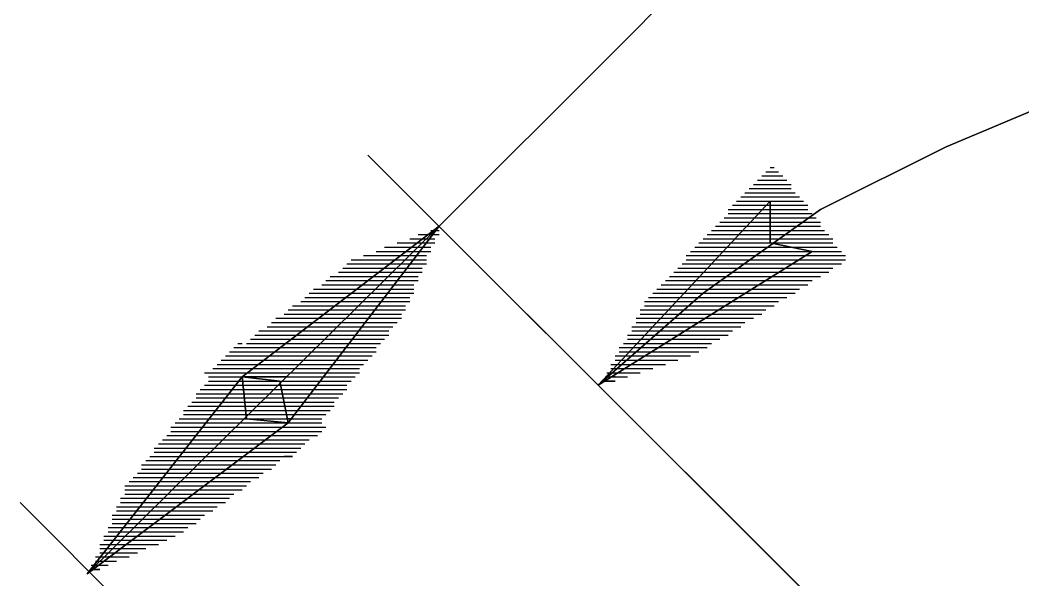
# Model space of a CAD drawing. Extents: x 1 to 210, y 1 to 298.
# Drawn here: x 78.66 to 98.92, y 252.6 to 263.93 of the extents above; entities that cross this region are included whole.
import ezdxf

# ---------------------------------------------------------------- set-up
doc = ezdxf.new("R2010")
doc.units = 0

msp = doc.modelspace()

# ---------------------------------------------------------------- linework, layer by layer
at = {"layer": 'P00125'}
msp.add_lwpolyline([(100.245335, 232.494659), (78.65533, 254.169326), (100.245335, 232.494659)], dxfattribs=at)
at = {"layer": 'P00126'}
msp.add_lwpolyline([(87.121997, 259.757325), (90.678003, 263.313326), (87.121997, 259.757325)], dxfattribs=at)
at = {"layer": 'P00127'}
msp.add_lwpolyline([(107.357336, 239.521992), (85.682663, 261.196659), (107.357336, 239.521992)], dxfattribs=at)
at = {"layer": 'P00128'}
msp.add_lwpolyline([(90.678003, 263.313326), (102.531328, 275.251327), (90.678003, 263.313326)], dxfattribs=at)
at = {"layer": 'P00129'}
msp.add_lwpolyline([(90.339329, 256.539994), (92.455995, 258.40266), (90.339329, 256.539994)], dxfattribs=at)
at = {"layer": 'P00130'}
msp.add_lwpolyline([(92.455995, 258.40266), (94.826662, 260.095994), (92.455995, 258.40266)], dxfattribs=at)
at = {"layer": 'P00131'}
msp.add_lwpolyline([(94.826662, 260.095994), (97.366667, 261.365994), (94.826662, 260.095994)], dxfattribs=at)
at = {"layer": 'P00132'}
msp.add_lwpolyline([(97.366667, 261.365994), (99.991334, 262.466659), (97.366667, 261.365994)], dxfattribs=at)
at = {"layer": 'P00136'}
msp.add_lwpolyline([(114.384663, 232.494659), (88.9, 257.979328), (114.384663, 232.494659)], dxfattribs=at)
at = {"layer": 'P01519'}
msp.add_lwpolyline([(83.057995, 257.386661), (83.142664, 257.386661)], dxfattribs=at)
at = {"layer": 'P01520'}
msp.add_lwpolyline([(82.973332, 257.301992), (83.227333, 257.301992)], dxfattribs=at)
at = {"layer": 'P01521'}
msp.add_lwpolyline([(82.888664, 257.217326), (83.311996, 257.217326)], dxfattribs=at)
at = {"layer": 'P01522'}
msp.add_lwpolyline([(82.804, 257.13266), (83.396665, 257.13266)], dxfattribs=at)
at = {"layer": 'P01523'}
msp.add_lwpolyline([(82.804, 257.047994), (83.481333, 257.047994)], dxfattribs=at)
at = {"layer": 'P01524'}
msp.add_lwpolyline([(82.719332, 256.963326), (83.565996, 256.963326)], dxfattribs=at)
at = {"layer": 'P01525'}
msp.add_lwpolyline([(82.634663, 256.87866), (83.650665, 256.87866)], dxfattribs=at)
at = {"layer": 'P01526'}
msp.add_lwpolyline([(82.55, 256.793994), (83.735334, 256.793994)], dxfattribs=at)
at = {"layer": 'P01527'}
msp.add_lwpolyline([(82.55, 256.709325), (83.819997, 256.709325)], dxfattribs=at)
at = {"layer": 'P01528'}
msp.add_lwpolyline([(82.465331, 256.624659), (83.904665, 256.624659)], dxfattribs=at)
at = {"layer": 'P01529'}
msp.add_lwpolyline([(82.380663, 256.539994), (83.989334, 256.539994)], dxfattribs=at)
at = {"layer": 'P01530'}
msp.add_lwpolyline([(82.296, 256.455328), (84.073997, 256.455328)], dxfattribs=at)
at = {"layer": 'P01531'}
msp.add_lwpolyline([(82.211331, 256.370659), (84.158666, 256.370659)], dxfattribs=at)
at = {"layer": 'P01532'}
msp.add_lwpolyline([(82.211331, 256.285993), (84.243329, 256.285993)], dxfattribs=at)
at = {"layer": 'P01533'}
msp.add_lwpolyline([(82.126662, 256.201327), (84.327998, 256.201327)], dxfattribs=at)
at = {"layer": 'P01534'}
msp.add_lwpolyline([(82.041999, 256.116659), (84.412666, 256.116659)], dxfattribs=at)
at = {"layer": 'P01535'}
msp.add_lwpolyline([(81.957331, 256.031993), (84.497329, 256.031993)], dxfattribs=at)
at = {"layer": 'P01536'}
msp.add_lwpolyline([(81.957331, 255.947327), (84.581998, 255.947327)], dxfattribs=at)
at = {"layer": 'P01537'}
msp.add_lwpolyline([(81.872667, 255.862661), (84.666667, 255.862661)], dxfattribs=at)
at = {"layer": 'P01538'}
msp.add_lwpolyline([(81.787999, 255.777992), (84.75133, 255.777992)], dxfattribs=at)
at = {"layer": 'P01539'}
msp.add_lwpolyline([(81.70333, 255.693326), (84.835998, 255.693326)], dxfattribs=at)
at = {"layer": 'P01540'}
msp.add_lwpolyline([(81.70333, 255.60866), (84.75133, 255.60866)], dxfattribs=at)
at = {"layer": 'P01541'}
msp.add_lwpolyline([(81.618667, 255.523995), (84.666667, 255.523995)], dxfattribs=at)
at = {"layer": 'P01542'}
msp.add_lwpolyline([(81.533998, 255.439326), (84.497329, 255.439326)], dxfattribs=at)
at = {"layer": 'P01543'}
msp.add_lwpolyline([(81.44933, 255.35466), (84.412666, 255.35466)], dxfattribs=at)
at = {"layer": 'P01544'}
msp.add_lwpolyline([(81.364666, 255.269994), (84.327998, 255.269994)], dxfattribs=at)
at = {"layer": 'P01545'}
msp.add_lwpolyline([(81.364666, 255.185325), (84.158666, 255.185325)], dxfattribs=at)
at = {"layer": 'P01546'}
msp.add_lwpolyline([(81.279998, 255.10066), (84.073997, 255.10066)], dxfattribs=at)
at = {"layer": 'P01547'}
msp.add_lwpolyline([(81.195329, 255.015994), (83.904665, 255.015994)], dxfattribs=at)
at = {"layer": 'P01548'}
msp.add_lwpolyline([(81.110666, 254.931328), (83.819997, 254.931328)], dxfattribs=at)
at = {"layer": 'P01549'}
msp.add_lwpolyline([(81.110666, 254.846659), (83.735334, 254.846659)], dxfattribs=at)
at = {"layer": 'P01550'}
msp.add_lwpolyline([(81.025997, 254.761993), (83.565996, 254.761993)], dxfattribs=at)
at = {"layer": 'P01551'}
msp.add_lwpolyline([(80.941334, 254.677327), (83.481333, 254.677327)], dxfattribs=at)
at = {"layer": 'P01552'}
msp.add_lwpolyline([(80.856666, 254.592659), (83.311996, 254.592659)], dxfattribs=at)
at = {"layer": 'P01553'}
msp.add_lwpolyline([(80.771997, 254.507993), (83.227333, 254.507993)], dxfattribs=at)
at = {"layer": 'P01554'}
msp.add_lwpolyline([(80.771997, 254.423327), (83.142664, 254.423327)], dxfattribs=at)
at = {"layer": 'P01555'}
msp.add_lwpolyline([(80.771997, 254.338661), (82.973332, 254.338661)], dxfattribs=at)
at = {"layer": 'P01556'}
msp.add_lwpolyline([(80.687334, 254.253992), (82.888664, 254.253992)], dxfattribs=at)
at = {"layer": 'P01557'}
msp.add_lwpolyline([(80.687334, 254.169326), (82.804, 254.169326)], dxfattribs=at)
at = {"layer": 'P01558'}
msp.add_lwpolyline([(80.602665, 254.084661), (82.634663, 254.084661)], dxfattribs=at)
at = {"layer": 'P01559'}
msp.add_lwpolyline([(80.602665, 253.999992), (82.55, 253.999992)], dxfattribs=at)
at = {"layer": 'P01560'}
msp.add_lwpolyline([(80.517997, 253.915326), (82.380663, 253.915326)], dxfattribs=at)
at = {"layer": 'P01561'}
msp.add_lwpolyline([(80.517997, 253.83066), (82.296, 253.83066)], dxfattribs=at)
at = {"layer": 'P01562'}
msp.add_lwpolyline([(80.517997, 253.745994), (82.211331, 253.745994)], dxfattribs=at)
at = {"layer": 'P01563'}
msp.add_lwpolyline([(80.433333, 253.661326), (82.041999, 253.661326)], dxfattribs=at)
at = {"layer": 'P01564'}
msp.add_lwpolyline([(80.433333, 253.57666), (81.957331, 253.57666)], dxfattribs=at)
at = {"layer": 'P01565'}
msp.add_lwpolyline([(80.348665, 253.491994), (81.787999, 253.491994)], dxfattribs=at)
at = {"layer": 'P01566'}
msp.add_lwpolyline([(80.348665, 253.407328), (81.618667, 253.407328)], dxfattribs=at)
at = {"layer": 'P01567'}
msp.add_lwpolyline([(80.263996, 253.322659), (81.44933, 253.322659)], dxfattribs=at)
at = {"layer": 'P01568'}
msp.add_lwpolyline([(80.263996, 253.237993), (81.195329, 253.237993)], dxfattribs=at)
at = {"layer": 'P01569'}
msp.add_lwpolyline([(80.263996, 253.153327), (81.025997, 253.153327)], dxfattribs=at)
at = {"layer": 'P01570'}
msp.add_lwpolyline([(80.179333, 253.068659), (80.856666, 253.068659)], dxfattribs=at)
at = {"layer": 'P01571'}
msp.add_lwpolyline([(80.179333, 252.983993), (80.602665, 252.983993)], dxfattribs=at)
at = {"layer": 'P01572'}
msp.add_lwpolyline([(80.094664, 252.899324), (80.433333, 252.899324)], dxfattribs=at)
at = {"layer": 'P01573'}
msp.add_lwpolyline([(80.094664, 252.814661), (80.263996, 252.814661), (80.094664, 252.814661)], dxfattribs=at)
at = {"layer": 'P01574'}
msp.add_lwpolyline([(80.009996, 252.729992), (83.142664, 256.709325), (80.009996, 252.729992)], dxfattribs=at)
at = {"layer": 'P01575'}
msp.add_lwpolyline([(83.142664, 256.709325), (83.227333, 255.862661), (83.142664, 256.709325)], dxfattribs=at)
at = {"layer": 'P01576'}
msp.add_lwpolyline([(83.227333, 255.862661), (84.073997, 255.777992), (83.227333, 255.862661)], dxfattribs=at)
at = {"layer": 'P01577'}
msp.add_lwpolyline([(84.073997, 255.777992), (80.009996, 252.729992), (84.073997, 255.777992)], dxfattribs=at)
at = {"layer": 'P01578'}
msp.add_lwpolyline([(83.142664, 256.624659), (83.227333, 256.624659)], dxfattribs=at)
at = {"layer": 'P01579'}
msp.add_lwpolyline([(83.057995, 256.539994), (83.227333, 256.539994)], dxfattribs=at)
at = {"layer": 'P01580'}
msp.add_lwpolyline([(82.973332, 256.455328), (83.227333, 256.455328)], dxfattribs=at)
at = {"layer": 'P01581'}
msp.add_lwpolyline([(82.888664, 256.370659), (83.227333, 256.370659)], dxfattribs=at)
at = {"layer": 'P01582'}
msp.add_lwpolyline([(82.888664, 256.285993), (83.227333, 256.285993)], dxfattribs=at)
at = {"layer": 'P01583'}
msp.add_lwpolyline([(82.804, 256.201327), (83.227333, 256.201327)], dxfattribs=at)
at = {"layer": 'P01584'}
msp.add_lwpolyline([(82.719332, 256.116659), (83.227333, 256.116659)], dxfattribs=at)
at = {"layer": 'P01585'}
msp.add_lwpolyline([(82.634663, 256.031993), (83.227333, 256.031993)], dxfattribs=at)
at = {"layer": 'P01586'}
msp.add_lwpolyline([(82.55, 255.947327), (83.227333, 255.947327)], dxfattribs=at)
at = {"layer": 'P01587'}
msp.add_lwpolyline([(82.55, 255.862661), (83.227333, 255.862661)], dxfattribs=at)
at = {"layer": 'P01588'}
msp.add_lwpolyline([(82.465331, 255.777992), (83.142664, 255.777992)], dxfattribs=at)
at = {"layer": 'P01589'}
msp.add_lwpolyline([(82.380663, 255.693326), (83.057995, 255.693326)], dxfattribs=at)
at = {"layer": 'P01590'}
msp.add_lwpolyline([(82.296, 255.60866), (82.973332, 255.60866)], dxfattribs=at)
at = {"layer": 'P01591'}
msp.add_lwpolyline([(82.211331, 255.523995), (82.888664, 255.523995)], dxfattribs=at)
at = {"layer": 'P01592'}
msp.add_lwpolyline([(82.211331, 255.439326), (82.804, 255.439326)], dxfattribs=at)
at = {"layer": 'P01593'}
msp.add_lwpolyline([(82.126662, 255.35466), (82.719332, 255.35466)], dxfattribs=at)
at = {"layer": 'P01594'}
msp.add_lwpolyline([(82.041999, 255.269994), (82.634663, 255.269994)], dxfattribs=at)
at = {"layer": 'P01595'}
msp.add_lwpolyline([(81.957331, 255.185325), (82.55, 255.185325)], dxfattribs=at)
at = {"layer": 'P01596'}
msp.add_lwpolyline([(81.957331, 255.10066), (82.465331, 255.10066)], dxfattribs=at)
at = {"layer": 'P01597'}
msp.add_lwpolyline([(81.872667, 255.015994), (82.380663, 255.015994)], dxfattribs=at)
at = {"layer": 'P01598'}
msp.add_lwpolyline([(81.787999, 254.931328), (82.296, 254.931328)], dxfattribs=at)
at = {"layer": 'P01599'}
msp.add_lwpolyline([(81.70333, 254.846659), (82.211331, 254.846659)], dxfattribs=at)
at = {"layer": 'P01600'}
msp.add_lwpolyline([(81.618667, 254.761993), (82.126662, 254.761993)], dxfattribs=at)
at = {"layer": 'P01601'}
msp.add_lwpolyline([(81.618667, 254.677327), (82.041999, 254.677327)], dxfattribs=at)
at = {"layer": 'P01602'}
msp.add_lwpolyline([(81.533998, 254.592659), (81.957331, 254.592659)], dxfattribs=at)
at = {"layer": 'P01603'}
msp.add_lwpolyline([(81.44933, 254.507993), (81.872667, 254.507993)], dxfattribs=at)
at = {"layer": 'P01604'}
msp.add_lwpolyline([(81.364666, 254.423327), (81.787999, 254.423327)], dxfattribs=at)
at = {"layer": 'P01605'}
msp.add_lwpolyline([(81.279998, 254.338661), (81.70333, 254.338661)], dxfattribs=at)
at = {"layer": 'P01606'}
msp.add_lwpolyline([(81.279998, 254.253992), (81.618667, 254.253992)], dxfattribs=at)
at = {"layer": 'P01607'}
msp.add_lwpolyline([(81.195329, 254.169326), (81.533998, 254.169326)], dxfattribs=at)
at = {"layer": 'P01608'}
msp.add_lwpolyline([(81.110666, 254.084661), (81.44933, 254.084661)], dxfattribs=at)
at = {"layer": 'P01609'}
msp.add_lwpolyline([(81.025997, 253.999992), (81.364666, 253.999992)], dxfattribs=at)
at = {"layer": 'P01610'}
msp.add_lwpolyline([(81.025997, 253.915326), (81.279998, 253.915326)], dxfattribs=at)
at = {"layer": 'P01611'}
msp.add_lwpolyline([(80.941334, 253.83066), (81.195329, 253.83066)], dxfattribs=at)
at = {"layer": 'P01612'}
msp.add_lwpolyline([(80.856666, 253.745994), (81.110666, 253.745994)], dxfattribs=at)
at = {"layer": 'P01613'}
msp.add_lwpolyline([(80.771997, 253.661326), (81.025997, 253.661326)], dxfattribs=at)
at = {"layer": 'P01614'}
msp.add_lwpolyline([(80.687334, 253.57666), (80.941334, 253.57666)], dxfattribs=at)
at = {"layer": 'P01615'}
msp.add_lwpolyline([(80.687334, 253.491994), (80.856666, 253.491994)], dxfattribs=at)
at = {"layer": 'P01616'}
msp.add_lwpolyline([(80.602665, 253.407328), (80.771997, 253.407328)], dxfattribs=at)
at = {"layer": 'P01617'}
msp.add_lwpolyline([(80.517997, 253.322659), (80.687334, 253.322659)], dxfattribs=at)
at = {"layer": 'P01618'}
msp.add_lwpolyline([(80.433333, 253.237993), (80.602665, 253.237993)], dxfattribs=at)
at = {"layer": 'P01619'}
msp.add_lwpolyline([(80.348665, 253.153327), (80.517997, 253.153327)], dxfattribs=at)
at = {"layer": 'P01620'}
msp.add_lwpolyline([(80.348665, 253.068659), (80.433333, 253.068659)], dxfattribs=at)
at = {"layer": 'P01621'}
msp.add_lwpolyline([(80.263996, 252.983993), (80.348665, 252.983993)], dxfattribs=at)
at = {"layer": 'P01622'}
msp.add_lwpolyline([(80.179333, 252.899324), (80.263996, 252.899324)], dxfattribs=at)
at = {"layer": 'P01623'}
msp.add_lwpolyline([(80.094664, 252.814661), (80.179333, 252.814661), (80.094664, 252.814661)], dxfattribs=at)
at = {"layer": 'P01624'}
msp.add_lwpolyline([(83.142664, 255.777992), (84.073997, 255.777992)], dxfattribs=at)
at = {"layer": 'P01625'}
msp.add_lwpolyline([(83.057995, 255.693326), (83.989334, 255.693326)], dxfattribs=at)
at = {"layer": 'P01626'}
msp.add_lwpolyline([(82.973332, 255.60866), (83.904665, 255.60866)], dxfattribs=at)
at = {"layer": 'P01627'}
msp.add_lwpolyline([(82.888664, 255.523995), (83.735334, 255.523995)], dxfattribs=at)
at = {"layer": 'P01628'}
msp.add_lwpolyline([(82.804, 255.439326), (83.650665, 255.439326)], dxfattribs=at)
at = {"layer": 'P01629'}
msp.add_lwpolyline([(82.719332, 255.35466), (83.565996, 255.35466)], dxfattribs=at)
at = {"layer": 'P01630'}
msp.add_lwpolyline([(82.634663, 255.269994), (83.396665, 255.269994)], dxfattribs=at)
at = {"layer": 'P01631'}
msp.add_lwpolyline([(82.55, 255.185325), (83.311996, 255.185325)], dxfattribs=at)
at = {"layer": 'P01632'}
msp.add_lwpolyline([(82.465331, 255.10066), (83.227333, 255.10066)], dxfattribs=at)
at = {"layer": 'P01633'}
msp.add_lwpolyline([(82.380663, 255.015994), (83.057995, 255.015994)], dxfattribs=at)
at = {"layer": 'P01634'}
msp.add_lwpolyline([(82.296, 254.931328), (82.973332, 254.931328)], dxfattribs=at)
at = {"layer": 'P01635'}
msp.add_lwpolyline([(82.211331, 254.846659), (82.888664, 254.846659)], dxfattribs=at)
at = {"layer": 'P01636'}
msp.add_lwpolyline([(82.126662, 254.761993), (82.719332, 254.761993)], dxfattribs=at)
at = {"layer": 'P01637'}
msp.add_lwpolyline([(82.041999, 254.677327), (82.634663, 254.677327)], dxfattribs=at)
at = {"layer": 'P01638'}
msp.add_lwpolyline([(81.957331, 254.592659), (82.55, 254.592659)], dxfattribs=at)
at = {"layer": 'P01639'}
msp.add_lwpolyline([(81.872667, 254.507993), (82.380663, 254.507993)], dxfattribs=at)
at = {"layer": 'P01640'}
msp.add_lwpolyline([(81.787999, 254.423327), (82.296, 254.423327)], dxfattribs=at)
at = {"layer": 'P01641'}
msp.add_lwpolyline([(81.70333, 254.338661), (82.211331, 254.338661)], dxfattribs=at)
at = {"layer": 'P01642'}
msp.add_lwpolyline([(81.618667, 254.253992), (82.041999, 254.253992)], dxfattribs=at)
at = {"layer": 'P01643'}
msp.add_lwpolyline([(81.533998, 254.169326), (81.957331, 254.169326)], dxfattribs=at)
at = {"layer": 'P01644'}
msp.add_lwpolyline([(81.44933, 254.084661), (81.872667, 254.084661)], dxfattribs=at)
at = {"layer": 'P01645'}
msp.add_lwpolyline([(81.364666, 253.999992), (81.70333, 253.999992)], dxfattribs=at)
at = {"layer": 'P01646'}
msp.add_lwpolyline([(81.279998, 253.915326), (81.618667, 253.915326)], dxfattribs=at)
at = {"layer": 'P01647'}
msp.add_lwpolyline([(81.195329, 253.83066), (81.533998, 253.83066)], dxfattribs=at)
at = {"layer": 'P01648'}
msp.add_lwpolyline([(81.110666, 253.745994), (81.364666, 253.745994)], dxfattribs=at)
at = {"layer": 'P01649'}
msp.add_lwpolyline([(81.025997, 253.661326), (81.279998, 253.661326)], dxfattribs=at)
at = {"layer": 'P01650'}
msp.add_lwpolyline([(80.941334, 253.57666), (81.195329, 253.57666)], dxfattribs=at)
at = {"layer": 'P01651'}
msp.add_lwpolyline([(80.856666, 253.491994), (81.025997, 253.491994)], dxfattribs=at)
at = {"layer": 'P01652'}
msp.add_lwpolyline([(80.771997, 253.407328), (80.941334, 253.407328)], dxfattribs=at)
at = {"layer": 'P01653'}
msp.add_lwpolyline([(80.687334, 253.322659), (80.856666, 253.322659)], dxfattribs=at)
at = {"layer": 'P01654'}
msp.add_lwpolyline([(80.602665, 253.237993), (80.687334, 253.237993)], dxfattribs=at)
at = {"layer": 'P01655'}
msp.add_lwpolyline([(80.517997, 253.153327), (80.602665, 253.153327)], dxfattribs=at)
at = {"layer": 'P01656'}
msp.add_lwpolyline([(80.433333, 253.068659), (80.517997, 253.068659), (80.433333, 253.068659)], dxfattribs=at)
at = {"layer": 'P01657'}
msp.add_lwpolyline([(86.952665, 259.672659), (87.121997, 259.672659)], dxfattribs=at)
at = {"layer": 'P01658'}
msp.add_lwpolyline([(86.698665, 259.587993), (87.121997, 259.587993)], dxfattribs=at)
at = {"layer": 'P01659'}
msp.add_lwpolyline([(86.529333, 259.503327), (87.037334, 259.503327)], dxfattribs=at)
at = {"layer": 'P01660'}
msp.add_lwpolyline([(86.275332, 259.418659), (87.037334, 259.418659)], dxfattribs=at)
at = {"layer": 'P01661'}
msp.add_lwpolyline([(86.021332, 259.333993), (86.952665, 259.333993)], dxfattribs=at)
at = {"layer": 'P01662'}
msp.add_lwpolyline([(85.852, 259.249327), (86.952665, 259.249327)], dxfattribs=at)
at = {"layer": 'P01663'}
msp.add_lwpolyline([(85.598, 259.164661), (86.867997, 259.164661)], dxfattribs=at)
at = {"layer": 'P01664'}
msp.add_lwpolyline([(85.343999, 259.079992), (86.867997, 259.079992)], dxfattribs=at)
at = {"layer": 'P01665'}
msp.add_lwpolyline([(85.259331, 258.995327), (86.867997, 258.995327)], dxfattribs=at)
at = {"layer": 'P01666'}
msp.add_lwpolyline([(85.174662, 258.910661), (86.783333, 258.910661)], dxfattribs=at)
at = {"layer": 'P01667'}
msp.add_lwpolyline([(85.089999, 258.825992), (86.783333, 258.825992)], dxfattribs=at)
at = {"layer": 'P01668'}
msp.add_lwpolyline([(84.920667, 258.741326), (86.698665, 258.741326)], dxfattribs=at)
at = {"layer": 'P01669'}
msp.add_lwpolyline([(84.835998, 258.65666), (86.698665, 258.65666)], dxfattribs=at)
at = {"layer": 'P01670'}
msp.add_lwpolyline([(84.75133, 258.571994), (86.613996, 258.571994)], dxfattribs=at)
at = {"layer": 'P01671'}
msp.add_lwpolyline([(84.581998, 258.487326), (86.613996, 258.487326)], dxfattribs=at)
at = {"layer": 'P01672'}
msp.add_lwpolyline([(84.497329, 258.40266), (86.613996, 258.40266)], dxfattribs=at)
at = {"layer": 'P01673'}
msp.add_lwpolyline([(84.412666, 258.317994), (86.529333, 258.317994)], dxfattribs=at)
at = {"layer": 'P01674'}
msp.add_lwpolyline([(84.327998, 258.233325), (86.529333, 258.233325)], dxfattribs=at)
at = {"layer": 'P01675'}
msp.add_lwpolyline([(84.158666, 258.148659), (86.444664, 258.148659)], dxfattribs=at)
at = {"layer": 'P01676'}
msp.add_lwpolyline([(84.073997, 258.063993), (86.444664, 258.063993)], dxfattribs=at)
at = {"layer": 'P01677'}
msp.add_lwpolyline([(83.989334, 257.979328), (86.359996, 257.979328)], dxfattribs=at)
at = {"layer": 'P01678'}
msp.add_lwpolyline([(83.819997, 257.894659), (86.359996, 257.894659)], dxfattribs=at)
at = {"layer": 'P01679'}
msp.add_lwpolyline([(83.735334, 257.809993), (86.275332, 257.809993)], dxfattribs=at)
at = {"layer": 'P01680'}
msp.add_lwpolyline([(83.650665, 257.725327), (86.190664, 257.725327)], dxfattribs=at)
at = {"layer": 'P01681'}
msp.add_lwpolyline([(83.481333, 257.640658), (86.106001, 257.640658)], dxfattribs=at)
at = {"layer": 'P01682'}
msp.add_lwpolyline([(83.396665, 257.555993), (86.106001, 257.555993)], dxfattribs=at)
at = {"layer": 'P01683'}
msp.add_lwpolyline([(83.311996, 257.471327), (86.021332, 257.471327)], dxfattribs=at)
at = {"layer": 'P01684'}
msp.add_lwpolyline([(83.227333, 257.386661), (85.936663, 257.386661)], dxfattribs=at)
at = {"layer": 'P01685'}
msp.add_lwpolyline([(83.057995, 257.301992), (85.852, 257.301992)], dxfattribs=at)
at = {"layer": 'P01686'}
msp.add_lwpolyline([(82.973332, 257.217326), (85.852, 257.217326)], dxfattribs=at)
at = {"layer": 'P01687'}
msp.add_lwpolyline([(82.888664, 257.13266), (85.767332, 257.13266)], dxfattribs=at)
at = {"layer": 'P01688'}
msp.add_lwpolyline([(82.719332, 257.047994), (85.682663, 257.047994)], dxfattribs=at)
at = {"layer": 'P01689'}
msp.add_lwpolyline([(82.634663, 256.963326), (85.598, 256.963326)], dxfattribs=at)
at = {"layer": 'P01690'}
msp.add_lwpolyline([(82.55, 256.87866), (85.513331, 256.87866)], dxfattribs=at)
at = {"layer": 'P01691'}
msp.add_lwpolyline([(82.380663, 256.793994), (85.513331, 256.793994)], dxfattribs=at)
at = {"layer": 'P01692'}
msp.add_lwpolyline([(82.465331, 256.709325), (85.428663, 256.709325)], dxfattribs=at)
at = {"layer": 'P01693'}
msp.add_lwpolyline([(82.55, 256.624659), (85.343999, 256.624659)], dxfattribs=at)
at = {"layer": 'P01694'}
msp.add_lwpolyline([(82.634663, 256.539994), (85.259331, 256.539994)], dxfattribs=at)
at = {"layer": 'P01695'}
msp.add_lwpolyline([(82.719332, 256.455328), (85.259331, 256.455328)], dxfattribs=at)
at = {"layer": 'P01696'}
msp.add_lwpolyline([(82.804, 256.370659), (85.174662, 256.370659)], dxfattribs=at)
at = {"layer": 'P01697'}
msp.add_lwpolyline([(82.888664, 256.285993), (85.089999, 256.285993)], dxfattribs=at)
at = {"layer": 'P01698'}
msp.add_lwpolyline([(82.973332, 256.201327), (85.00533, 256.201327)], dxfattribs=at)
at = {"layer": 'P01699'}
msp.add_lwpolyline([(83.057995, 256.116659), (85.00533, 256.116659)], dxfattribs=at)
at = {"layer": 'P01700'}
msp.add_lwpolyline([(83.142664, 256.031993), (84.920667, 256.031993)], dxfattribs=at)
at = {"layer": 'P01701'}
msp.add_lwpolyline([(83.227333, 255.947327), (84.835998, 255.947327)], dxfattribs=at)
at = {"layer": 'P01702'}
msp.add_lwpolyline([(83.227333, 255.862661), (84.75133, 255.862661)], dxfattribs=at)
at = {"layer": 'P01703'}
msp.add_lwpolyline([(83.311996, 255.777992), (84.666667, 255.777992)], dxfattribs=at)
at = {"layer": 'P01704'}
msp.add_lwpolyline([(83.396665, 255.693326), (84.666667, 255.693326)], dxfattribs=at)
at = {"layer": 'P01705'}
msp.add_lwpolyline([(83.481333, 255.60866), (84.581998, 255.60866)], dxfattribs=at)
at = {"layer": 'P01706'}
msp.add_lwpolyline([(83.565996, 255.523995), (84.497329, 255.523995)], dxfattribs=at)
at = {"layer": 'P01707'}
msp.add_lwpolyline([(83.650665, 255.439326), (84.412666, 255.439326)], dxfattribs=at)
at = {"layer": 'P01708'}
msp.add_lwpolyline([(83.735334, 255.35466), (84.412666, 255.35466)], dxfattribs=at)
at = {"layer": 'P01709'}
msp.add_lwpolyline([(83.819997, 255.269994), (84.327998, 255.269994)], dxfattribs=at)
at = {"layer": 'P01710'}
msp.add_lwpolyline([(83.904665, 255.185325), (84.243329, 255.185325)], dxfattribs=at)
at = {"layer": 'P01711'}
msp.add_lwpolyline([(83.989334, 255.10066), (84.158666, 255.10066), (83.989334, 255.10066)], dxfattribs=at)
at = {"layer": 'P01712'}
msp.add_lwpolyline([(87.121997, 259.757325), (84.073997, 255.777992), (87.121997, 259.757325)], dxfattribs=at)
at = {"layer": 'P01713'}
msp.add_lwpolyline([(84.073997, 255.777992), (83.904665, 256.624659), (84.073997, 255.777992)], dxfattribs=at)
at = {"layer": 'P01714'}
msp.add_lwpolyline([(83.904665, 256.624659), (83.142664, 256.709325), (83.904665, 256.624659)], dxfattribs=at)
at = {"layer": 'P01715'}
msp.add_lwpolyline([(83.142664, 256.709325), (87.121997, 259.757325), (83.142664, 256.709325)], dxfattribs=at)
at = {"layer": 'P01716'}
msp.add_lwpolyline([(87.037334, 259.672659), (87.121997, 259.672659)], dxfattribs=at)
at = {"layer": 'P01717'}
msp.add_lwpolyline([(86.952665, 259.587993), (87.037334, 259.587993)], dxfattribs=at)
at = {"layer": 'P01718'}
msp.add_lwpolyline([(86.867997, 259.503327), (86.952665, 259.503327)], dxfattribs=at)
at = {"layer": 'P01719'}
msp.add_lwpolyline([(86.783333, 259.418659), (86.867997, 259.418659)], dxfattribs=at)
at = {"layer": 'P01720'}
msp.add_lwpolyline([(86.698665, 259.333993), (86.867997, 259.333993)], dxfattribs=at)
at = {"layer": 'P01721'}
msp.add_lwpolyline([(86.613996, 259.249327), (86.783333, 259.249327)], dxfattribs=at)
at = {"layer": 'P01722'}
msp.add_lwpolyline([(86.529333, 259.164661), (86.698665, 259.164661)], dxfattribs=at)
at = {"layer": 'P01723'}
msp.add_lwpolyline([(86.444664, 259.079992), (86.613996, 259.079992)], dxfattribs=at)
at = {"layer": 'P01724'}
msp.add_lwpolyline([(86.359996, 258.995327), (86.613996, 258.995327)], dxfattribs=at)
at = {"layer": 'P01725'}
msp.add_lwpolyline([(86.275332, 258.910661), (86.529333, 258.910661)], dxfattribs=at)
at = {"layer": 'P01726'}
msp.add_lwpolyline([(86.190664, 258.825992), (86.444664, 258.825992)], dxfattribs=at)
at = {"layer": 'P01727'}
msp.add_lwpolyline([(86.106001, 258.741326), (86.359996, 258.741326)], dxfattribs=at)
at = {"layer": 'P01728'}
msp.add_lwpolyline([(86.021332, 258.65666), (86.359996, 258.65666)], dxfattribs=at)
at = {"layer": 'P01729'}
msp.add_lwpolyline([(85.936663, 258.571994), (86.275332, 258.571994)], dxfattribs=at)
at = {"layer": 'P01730'}
msp.add_lwpolyline([(85.852, 258.487326), (86.190664, 258.487326)], dxfattribs=at)
at = {"layer": 'P01731'}
msp.add_lwpolyline([(85.767332, 258.40266), (86.106001, 258.40266)], dxfattribs=at)
at = {"layer": 'P01732'}
msp.add_lwpolyline([(85.682663, 258.317994), (86.021332, 258.317994)], dxfattribs=at)
at = {"layer": 'P01733'}
msp.add_lwpolyline([(85.598, 258.233325), (86.021332, 258.233325)], dxfattribs=at)
at = {"layer": 'P01734'}
msp.add_lwpolyline([(85.513331, 258.148659), (85.936663, 258.148659)], dxfattribs=at)
at = {"layer": 'P01735'}
msp.add_lwpolyline([(85.428663, 258.063993), (85.852, 258.063993)], dxfattribs=at)
at = {"layer": 'P01736'}
msp.add_lwpolyline([(85.343999, 257.979328), (85.767332, 257.979328)], dxfattribs=at)
at = {"layer": 'P01737'}
msp.add_lwpolyline([(85.259331, 257.894659), (85.767332, 257.894659)], dxfattribs=at)
at = {"layer": 'P01738'}
msp.add_lwpolyline([(85.174662, 257.809993), (85.682663, 257.809993)], dxfattribs=at)
at = {"layer": 'P01739'}
msp.add_lwpolyline([(85.089999, 257.725327), (85.598, 257.725327)], dxfattribs=at)
at = {"layer": 'P01740'}
msp.add_lwpolyline([(85.00533, 257.640658), (85.513331, 257.640658)], dxfattribs=at)
at = {"layer": 'P01741'}
msp.add_lwpolyline([(84.920667, 257.555993), (85.513331, 257.555993)], dxfattribs=at)
at = {"layer": 'P01742'}
msp.add_lwpolyline([(84.835998, 257.471327), (85.428663, 257.471327)], dxfattribs=at)
at = {"layer": 'P01743'}
msp.add_lwpolyline([(84.75133, 257.386661), (85.343999, 257.386661)], dxfattribs=at)
at = {"layer": 'P01744'}
msp.add_lwpolyline([(84.666667, 257.301992), (85.259331, 257.301992)], dxfattribs=at)
at = {"layer": 'P01745'}
msp.add_lwpolyline([(84.581998, 257.217326), (85.259331, 257.217326)], dxfattribs=at)
at = {"layer": 'P01746'}
msp.add_lwpolyline([(84.497329, 257.13266), (85.174662, 257.13266)], dxfattribs=at)
at = {"layer": 'P01747'}
msp.add_lwpolyline([(84.412666, 257.047994), (85.089999, 257.047994)], dxfattribs=at)
at = {"layer": 'P01748'}
msp.add_lwpolyline([(84.327998, 256.963326), (85.00533, 256.963326)], dxfattribs=at)
at = {"layer": 'P01749'}
msp.add_lwpolyline([(84.243329, 256.87866), (84.920667, 256.87866)], dxfattribs=at)
at = {"layer": 'P01750'}
msp.add_lwpolyline([(84.158666, 256.793994), (84.920667, 256.793994)], dxfattribs=at)
at = {"layer": 'P01751'}
msp.add_lwpolyline([(84.073997, 256.709325), (84.835998, 256.709325)], dxfattribs=at)
at = {"layer": 'P01752'}
msp.add_lwpolyline([(83.904665, 256.624659), (84.75133, 256.624659)], dxfattribs=at)
at = {"layer": 'P01753'}
msp.add_lwpolyline([(83.989334, 256.539994), (84.666667, 256.539994)], dxfattribs=at)
at = {"layer": 'P01754'}
msp.add_lwpolyline([(83.989334, 256.455328), (84.666667, 256.455328)], dxfattribs=at)
at = {"layer": 'P01755'}
msp.add_lwpolyline([(83.989334, 256.370659), (84.581998, 256.370659)], dxfattribs=at)
at = {"layer": 'P01756'}
msp.add_lwpolyline([(83.989334, 256.285993), (84.497329, 256.285993)], dxfattribs=at)
at = {"layer": 'P01757'}
msp.add_lwpolyline([(83.989334, 256.201327), (84.412666, 256.201327)], dxfattribs=at)
at = {"layer": 'P01758'}
msp.add_lwpolyline([(84.073997, 256.116659), (84.412666, 256.116659)], dxfattribs=at)
at = {"layer": 'P01759'}
msp.add_lwpolyline([(84.073997, 256.031993), (84.327998, 256.031993)], dxfattribs=at)
at = {"layer": 'P01760'}
msp.add_lwpolyline([(84.073997, 255.947327), (84.243329, 255.947327)], dxfattribs=at)
at = {"layer": 'P01761'}
msp.add_lwpolyline([(84.073997, 255.862661), (84.158666, 255.862661), (84.073997, 255.862661)], dxfattribs=at)
at = {"layer": 'P01762'}
msp.add_lwpolyline([(86.698665, 259.418659), (86.783333, 259.418659)], dxfattribs=at)
at = {"layer": 'P01763'}
msp.add_lwpolyline([(86.613996, 259.333993), (86.698665, 259.333993)], dxfattribs=at)
at = {"layer": 'P01764'}
msp.add_lwpolyline([(86.529333, 259.249327), (86.613996, 259.249327)], dxfattribs=at)
at = {"layer": 'P01765'}
msp.add_lwpolyline([(86.359996, 259.164661), (86.529333, 259.164661)], dxfattribs=at)
at = {"layer": 'P01766'}
msp.add_lwpolyline([(86.275332, 259.079992), (86.444664, 259.079992)], dxfattribs=at)
at = {"layer": 'P01767'}
msp.add_lwpolyline([(86.190664, 258.995327), (86.359996, 258.995327)], dxfattribs=at)
at = {"layer": 'P01768'}
msp.add_lwpolyline([(86.021332, 258.910661), (86.275332, 258.910661)], dxfattribs=at)
at = {"layer": 'P01769'}
msp.add_lwpolyline([(85.936663, 258.825992), (86.190664, 258.825992)], dxfattribs=at)
at = {"layer": 'P01770'}
msp.add_lwpolyline([(85.852, 258.741326), (86.106001, 258.741326)], dxfattribs=at)
at = {"layer": 'P01771'}
msp.add_lwpolyline([(85.767332, 258.65666), (86.021332, 258.65666)], dxfattribs=at)
at = {"layer": 'P01772'}
msp.add_lwpolyline([(85.598, 258.571994), (85.936663, 258.571994)], dxfattribs=at)
at = {"layer": 'P01773'}
msp.add_lwpolyline([(85.513331, 258.487326), (85.852, 258.487326)], dxfattribs=at)
at = {"layer": 'P01774'}
msp.add_lwpolyline([(85.428663, 258.40266), (85.767332, 258.40266)], dxfattribs=at)
at = {"layer": 'P01775'}
msp.add_lwpolyline([(85.259331, 258.317994), (85.682663, 258.317994)], dxfattribs=at)
at = {"layer": 'P01776'}
msp.add_lwpolyline([(85.174662, 258.233325), (85.598, 258.233325)], dxfattribs=at)
at = {"layer": 'P01777'}
msp.add_lwpolyline([(85.089999, 258.148659), (85.513331, 258.148659)], dxfattribs=at)
at = {"layer": 'P01778'}
msp.add_lwpolyline([(84.920667, 258.063993), (85.428663, 258.063993)], dxfattribs=at)
at = {"layer": 'P01779'}
msp.add_lwpolyline([(84.835998, 257.979328), (85.343999, 257.979328)], dxfattribs=at)
at = {"layer": 'P01780'}
msp.add_lwpolyline([(84.75133, 257.894659), (85.259331, 257.894659)], dxfattribs=at)
at = {"layer": 'P01781'}
msp.add_lwpolyline([(84.581998, 257.809993), (85.174662, 257.809993)], dxfattribs=at)
at = {"layer": 'P01782'}
msp.add_lwpolyline([(84.497329, 257.725327), (85.089999, 257.725327)], dxfattribs=at)
at = {"layer": 'P01783'}
msp.add_lwpolyline([(84.412666, 257.640658), (85.00533, 257.640658)], dxfattribs=at)
at = {"layer": 'P01784'}
msp.add_lwpolyline([(84.327998, 257.555993), (84.920667, 257.555993)], dxfattribs=at)
at = {"layer": 'P01785'}
msp.add_lwpolyline([(84.158666, 257.471327), (84.835998, 257.471327)], dxfattribs=at)
at = {"layer": 'P01786'}
msp.add_lwpolyline([(84.073997, 257.386661), (84.75133, 257.386661)], dxfattribs=at)
at = {"layer": 'P01787'}
msp.add_lwpolyline([(83.989334, 257.301992), (84.666667, 257.301992)], dxfattribs=at)
at = {"layer": 'P01788'}
msp.add_lwpolyline([(83.819997, 257.217326), (84.581998, 257.217326)], dxfattribs=at)
at = {"layer": 'P01789'}
msp.add_lwpolyline([(83.735334, 257.13266), (84.497329, 257.13266)], dxfattribs=at)
at = {"layer": 'P01790'}
msp.add_lwpolyline([(83.650665, 257.047994), (84.412666, 257.047994)], dxfattribs=at)
at = {"layer": 'P01791'}
msp.add_lwpolyline([(83.481333, 256.963326), (84.327998, 256.963326)], dxfattribs=at)
at = {"layer": 'P01792'}
msp.add_lwpolyline([(83.396665, 256.87866), (84.243329, 256.87866)], dxfattribs=at)
at = {"layer": 'P01793'}
msp.add_lwpolyline([(83.311996, 256.793994), (84.158666, 256.793994)], dxfattribs=at)
at = {"layer": 'P01794'}
msp.add_lwpolyline([(83.142664, 256.709325), (84.073997, 256.709325), (83.142664, 256.709325)], dxfattribs=at)
at = {"layer": 'P01795'}
msp.add_lwpolyline([(80.009996, 252.729992), (87.121997, 259.757325), (80.009996, 252.729992)], dxfattribs=at)
at = {"layer": 'P01920'}
msp.add_lwpolyline([(93.810661, 260.942659), (93.895335, 260.942659)], dxfattribs=at)
at = {"layer": 'P01921'}
msp.add_lwpolyline([(93.725997, 260.857993), (93.979998, 260.857993)], dxfattribs=at)
at = {"layer": 'P01922'}
msp.add_lwpolyline([(93.641334, 260.773327), (94.064661, 260.773327)], dxfattribs=at)
at = {"layer": 'P01923'}
msp.add_lwpolyline([(93.55666, 260.688661), (94.149335, 260.688661)], dxfattribs=at)
at = {"layer": 'P01924'}
msp.add_lwpolyline([(93.471997, 260.603992), (94.233998, 260.603992)], dxfattribs=at)
at = {"layer": 'P01925'}
msp.add_lwpolyline([(93.387334, 260.519326), (94.233998, 260.519326)], dxfattribs=at)
at = {"layer": 'P01926'}
msp.add_lwpolyline([(93.30266, 260.434661), (94.318661, 260.434661)], dxfattribs=at)
at = {"layer": 'P01927'}
msp.add_lwpolyline([(93.217997, 260.349992), (94.403335, 260.349992)], dxfattribs=at)
at = {"layer": 'P01928'}
msp.add_lwpolyline([(93.133333, 260.265326), (94.487999, 260.265326)], dxfattribs=at)
at = {"layer": 'P01929'}
msp.add_lwpolyline([(93.048659, 260.18066), (94.572662, 260.18066)], dxfattribs=at)
at = {"layer": 'P01930'}
msp.add_lwpolyline([(92.963996, 260.095994), (94.572662, 260.095994)], dxfattribs=at)
at = {"layer": 'P01931'}
msp.add_lwpolyline([(92.963996, 260.011326), (94.657336, 260.011326)], dxfattribs=at)
at = {"layer": 'P01932'}
msp.add_lwpolyline([(92.879333, 259.92666), (94.741999, 259.92666)], dxfattribs=at)
at = {"layer": 'P01933'}
msp.add_lwpolyline([(92.79467, 259.841994), (94.826662, 259.841994)], dxfattribs=at)
at = {"layer": 'P01934'}
msp.add_lwpolyline([(92.709996, 259.757325), (94.826662, 259.757325)], dxfattribs=at)
at = {"layer": 'P01935'}
msp.add_lwpolyline([(92.625332, 259.672659), (94.911336, 259.672659)], dxfattribs=at)
at = {"layer": 'P01936'}
msp.add_lwpolyline([(92.540669, 259.587993), (94.996, 259.587993)], dxfattribs=at)
at = {"layer": 'P01937'}
msp.add_lwpolyline([(92.455995, 259.503327), (95.080663, 259.503327)], dxfattribs=at)
at = {"layer": 'P01938'}
msp.add_lwpolyline([(92.371332, 259.418659), (95.080663, 259.418659)], dxfattribs=at)
at = {"layer": 'P01939'}
msp.add_lwpolyline([(92.286669, 259.333993), (95.165326, 259.333993)], dxfattribs=at)
at = {"layer": 'P01940'}
msp.add_lwpolyline([(92.201995, 259.249327), (95.25, 259.249327)], dxfattribs=at)
at = {"layer": 'P01941'}
msp.add_lwpolyline([(92.117332, 259.164661), (95.334663, 259.164661)], dxfattribs=at)
at = {"layer": 'P01942'}
msp.add_lwpolyline([(92.117332, 259.079992), (95.334663, 259.079992)], dxfattribs=at)
at = {"layer": 'P01943'}
msp.add_lwpolyline([(92.032668, 258.995327), (95.25, 258.995327)], dxfattribs=at)
at = {"layer": 'P01944'}
msp.add_lwpolyline([(91.947994, 258.910661), (95.080663, 258.910661)], dxfattribs=at)
at = {"layer": 'P01945'}
msp.add_lwpolyline([(91.863331, 258.825992), (94.996, 258.825992)], dxfattribs=at)
at = {"layer": 'P01946'}
msp.add_lwpolyline([(91.778668, 258.741326), (94.826662, 258.741326)], dxfattribs=at)
at = {"layer": 'P01947'}
msp.add_lwpolyline([(91.693994, 258.65666), (94.657336, 258.65666)], dxfattribs=at)
at = {"layer": 'P01948'}
msp.add_lwpolyline([(91.609331, 258.571994), (94.572662, 258.571994)], dxfattribs=at)
at = {"layer": 'P01949'}
msp.add_lwpolyline([(91.524668, 258.487326), (94.403335, 258.487326)], dxfattribs=at)
at = {"layer": 'P01950'}
msp.add_lwpolyline([(91.439994, 258.40266), (94.318661, 258.40266)], dxfattribs=at)
at = {"layer": 'P01951'}
msp.add_lwpolyline([(91.35533, 258.317994), (94.149335, 258.317994)], dxfattribs=at)
at = {"layer": 'P01952'}
msp.add_lwpolyline([(91.270667, 258.233325), (93.979998, 258.233325)], dxfattribs=at)
at = {"layer": 'P01953'}
msp.add_lwpolyline([(91.270667, 258.148659), (93.895335, 258.148659)], dxfattribs=at)
at = {"layer": 'P01954'}
msp.add_lwpolyline([(91.185993, 258.063993), (93.725997, 258.063993)], dxfattribs=at)
at = {"layer": 'P01955'}
msp.add_lwpolyline([(91.185993, 257.979328), (93.641334, 257.979328)], dxfattribs=at)
at = {"layer": 'P01956'}
msp.add_lwpolyline([(91.10133, 257.894659), (93.471997, 257.894659)], dxfattribs=at)
at = {"layer": 'P01957'}
msp.add_lwpolyline([(91.10133, 257.809993), (93.30266, 257.809993)], dxfattribs=at)
at = {"layer": 'P01958'}
msp.add_lwpolyline([(91.016667, 257.725327), (93.217997, 257.725327)], dxfattribs=at)
at = {"layer": 'P01959'}
msp.add_lwpolyline([(91.016667, 257.640658), (93.048659, 257.640658)], dxfattribs=at)
at = {"layer": 'P01960'}
msp.add_lwpolyline([(90.931993, 257.555993), (92.963996, 257.555993)], dxfattribs=at)
at = {"layer": 'P01961'}
msp.add_lwpolyline([(90.931993, 257.471327), (92.79467, 257.471327)], dxfattribs=at)
at = {"layer": 'P01962'}
msp.add_lwpolyline([(90.847329, 257.386661), (92.625332, 257.386661)], dxfattribs=at)
at = {"layer": 'P01963'}
msp.add_lwpolyline([(90.762666, 257.301992), (92.540669, 257.301992)], dxfattribs=at)
at = {"layer": 'P01964'}
msp.add_lwpolyline([(90.762666, 257.217326), (92.371332, 257.217326)], dxfattribs=at)
at = {"layer": 'P01965'}
msp.add_lwpolyline([(90.678003, 257.13266), (92.201995, 257.13266)], dxfattribs=at)
at = {"layer": 'P01966'}
msp.add_lwpolyline([(90.678003, 257.047994), (91.947994, 257.047994)], dxfattribs=at)
at = {"layer": 'P01967'}
msp.add_lwpolyline([(90.593329, 256.963326), (91.693994, 256.963326)], dxfattribs=at)
at = {"layer": 'P01968'}
msp.add_lwpolyline([(90.593329, 256.87866), (91.439994, 256.87866)], dxfattribs=at)
at = {"layer": 'P01969'}
msp.add_lwpolyline([(90.508666, 256.793994), (91.185993, 256.793994)], dxfattribs=at)
at = {"layer": 'P01970'}
msp.add_lwpolyline([(90.508666, 256.709325), (90.931993, 256.709325)], dxfattribs=at)
at = {"layer": 'P01971'}
msp.add_lwpolyline([(90.424003, 256.624659), (90.678003, 256.624659), (90.424003, 256.624659)], dxfattribs=at)
at = {"layer": 'P01972'}
msp.add_lwpolyline([(90.339329, 256.539994), (93.810661, 260.265326), (90.339329, 256.539994)], dxfattribs=at)
at = {"layer": 'P01973'}
msp.add_lwpolyline([(93.810661, 260.265326), (93.810661, 259.418659), (93.810661, 260.265326)], dxfattribs=at)
at = {"layer": 'P01974'}
msp.add_lwpolyline([(93.810661, 259.418659), (94.657336, 259.249327), (93.810661, 259.418659)], dxfattribs=at)
at = {"layer": 'P01975'}
msp.add_lwpolyline([(94.657336, 259.249327), (90.339329, 256.539994), (94.657336, 259.249327)], dxfattribs=at)
at = {"layer": 'P01976'}
msp.add_lwpolyline([(93.725997, 260.095994), (93.810661, 260.095994)], dxfattribs=at)
at = {"layer": 'P01977'}
msp.add_lwpolyline([(93.641334, 260.011326), (93.810661, 260.011326)], dxfattribs=at)
at = {"layer": 'P01978'}
msp.add_lwpolyline([(93.55666, 259.92666), (93.810661, 259.92666)], dxfattribs=at)
at = {"layer": 'P01979'}
msp.add_lwpolyline([(93.471997, 259.841994), (93.810661, 259.841994)], dxfattribs=at)
at = {"layer": 'P01980'}
msp.add_lwpolyline([(93.387334, 259.757325), (93.810661, 259.757325)], dxfattribs=at)
at = {"layer": 'P01981'}
msp.add_lwpolyline([(93.30266, 259.672659), (93.810661, 259.672659)], dxfattribs=at)
at = {"layer": 'P01982'}
msp.add_lwpolyline([(93.217997, 259.587993), (93.810661, 259.587993)], dxfattribs=at)
at = {"layer": 'P01983'}
msp.add_lwpolyline([(93.133333, 259.503327), (93.810661, 259.503327)], dxfattribs=at)
at = {"layer": 'P01984'}
msp.add_lwpolyline([(93.048659, 259.418659), (93.810661, 259.418659)], dxfattribs=at)
at = {"layer": 'P01985'}
msp.add_lwpolyline([(92.963996, 259.333993), (93.725997, 259.333993)], dxfattribs=at)
at = {"layer": 'P01986'}
msp.add_lwpolyline([(92.879333, 259.249327), (93.641334, 259.249327)], dxfattribs=at)
at = {"layer": 'P01987'}
msp.add_lwpolyline([(92.79467, 259.164661), (93.55666, 259.164661)], dxfattribs=at)
at = {"layer": 'P01988'}
msp.add_lwpolyline([(92.709996, 259.079992), (93.471997, 259.079992)], dxfattribs=at)
at = {"layer": 'P01989'}
msp.add_lwpolyline([(92.709996, 258.995327), (93.30266, 258.995327)], dxfattribs=at)
at = {"layer": 'P01990'}
msp.add_lwpolyline([(92.625332, 258.910661), (93.217997, 258.910661)], dxfattribs=at)
at = {"layer": 'P01991'}
msp.add_lwpolyline([(92.540669, 258.825992), (93.133333, 258.825992)], dxfattribs=at)
at = {"layer": 'P01992'}
msp.add_lwpolyline([(92.455995, 258.741326), (93.048659, 258.741326)], dxfattribs=at)
at = {"layer": 'P01993'}
msp.add_lwpolyline([(92.371332, 258.65666), (92.963996, 258.65666)], dxfattribs=at)
at = {"layer": 'P01994'}
msp.add_lwpolyline([(92.286669, 258.571994), (92.79467, 258.571994)], dxfattribs=at)
at = {"layer": 'P01995'}
msp.add_lwpolyline([(92.201995, 258.487326), (92.709996, 258.487326)], dxfattribs=at)
at = {"layer": 'P01996'}
msp.add_lwpolyline([(92.117332, 258.40266), (92.625332, 258.40266)], dxfattribs=at)
at = {"layer": 'P01997'}
msp.add_lwpolyline([(92.032668, 258.317994), (92.540669, 258.317994)], dxfattribs=at)
at = {"layer": 'P01998'}
msp.add_lwpolyline([(91.947994, 258.233325), (92.455995, 258.233325)], dxfattribs=at)
at = {"layer": 'P01999'}
msp.add_lwpolyline([(91.863331, 258.148659), (92.286669, 258.148659)], dxfattribs=at)
at = {"layer": 'P02000'}
msp.add_lwpolyline([(91.778668, 258.063993), (92.201995, 258.063993)], dxfattribs=at)
at = {"layer": 'P02001'}
msp.add_lwpolyline([(91.693994, 257.979328), (92.117332, 257.979328)], dxfattribs=at)
at = {"layer": 'P02002'}
msp.add_lwpolyline([(91.609331, 257.894659), (92.032668, 257.894659)], dxfattribs=at)
at = {"layer": 'P02003'}
msp.add_lwpolyline([(91.524668, 257.809993), (91.947994, 257.809993)], dxfattribs=at)
at = {"layer": 'P02004'}
msp.add_lwpolyline([(91.524668, 257.725327), (91.778668, 257.725327)], dxfattribs=at)
at = {"layer": 'P02005'}
msp.add_lwpolyline([(91.439994, 257.640658), (91.693994, 257.640658)], dxfattribs=at)
at = {"layer": 'P02006'}
msp.add_lwpolyline([(91.35533, 257.555993), (91.609331, 257.555993)], dxfattribs=at)
at = {"layer": 'P02007'}
msp.add_lwpolyline([(91.270667, 257.471327), (91.524668, 257.471327)], dxfattribs=at)
at = {"layer": 'P02008'}
msp.add_lwpolyline([(91.185993, 257.386661), (91.439994, 257.386661)], dxfattribs=at)
at = {"layer": 'P02009'}
msp.add_lwpolyline([(91.10133, 257.301992), (91.270667, 257.301992)], dxfattribs=at)
at = {"layer": 'P02010'}
msp.add_lwpolyline([(91.016667, 257.217326), (91.185993, 257.217326)], dxfattribs=at)
at = {"layer": 'P02011'}
msp.add_lwpolyline([(90.931993, 257.13266), (91.10133, 257.13266)], dxfattribs=at)
at = {"layer": 'P02012'}
msp.add_lwpolyline([(90.847329, 257.047994), (91.016667, 257.047994)], dxfattribs=at)
at = {"layer": 'P02013'}
msp.add_lwpolyline([(90.762666, 256.963326), (90.931993, 256.963326)], dxfattribs=at)
at = {"layer": 'P02014'}
msp.add_lwpolyline([(90.678003, 256.87866), (90.762666, 256.87866)], dxfattribs=at)
at = {"layer": 'P02015'}
msp.add_lwpolyline([(90.593329, 256.793994), (90.678003, 256.793994)], dxfattribs=at)
at = {"layer": 'P02016'}
msp.add_lwpolyline([(90.508666, 256.709325), (90.593329, 256.709325)], dxfattribs=at)
at = {"layer": 'P02017'}
msp.add_lwpolyline([(90.424003, 256.624659), (90.508666, 256.624659), (90.424003, 256.624659)], dxfattribs=at)
at = {"layer": 'P02018'}
msp.add_lwpolyline([(93.725997, 259.333993), (94.233998, 259.333993)], dxfattribs=at)
at = {"layer": 'P02019'}
msp.add_lwpolyline([(93.641334, 259.249327), (94.657336, 259.249327)], dxfattribs=at)
at = {"layer": 'P02020'}
msp.add_lwpolyline([(93.55666, 259.164661), (94.572662, 259.164661)], dxfattribs=at)
at = {"layer": 'P02021'}
msp.add_lwpolyline([(93.471997, 259.079992), (94.403335, 259.079992)], dxfattribs=at)
at = {"layer": 'P02022'}
msp.add_lwpolyline([(93.30266, 258.995327), (94.318661, 258.995327)], dxfattribs=at)
at = {"layer": 'P02023'}
msp.add_lwpolyline([(93.217997, 258.910661), (94.149335, 258.910661)], dxfattribs=at)
at = {"layer": 'P02024'}
msp.add_lwpolyline([(93.133333, 258.825992), (94.064661, 258.825992)], dxfattribs=at)
at = {"layer": 'P02025'}
msp.add_lwpolyline([(93.048659, 258.741326), (93.895335, 258.741326)], dxfattribs=at)
at = {"layer": 'P02026'}
msp.add_lwpolyline([(92.963996, 258.65666), (93.725997, 258.65666)], dxfattribs=at)
at = {"layer": 'P02027'}
msp.add_lwpolyline([(92.79467, 258.571994), (93.641334, 258.571994)], dxfattribs=at)
at = {"layer": 'P02028'}
msp.add_lwpolyline([(92.709996, 258.487326), (93.471997, 258.487326)], dxfattribs=at)
at = {"layer": 'P02029'}
msp.add_lwpolyline([(92.625332, 258.40266), (93.387334, 258.40266)], dxfattribs=at)
at = {"layer": 'P02030'}
msp.add_lwpolyline([(92.540669, 258.317994), (93.217997, 258.317994)], dxfattribs=at)
at = {"layer": 'P02031'}
msp.add_lwpolyline([(92.455995, 258.233325), (93.048659, 258.233325)], dxfattribs=at)
at = {"layer": 'P02032'}
msp.add_lwpolyline([(92.286669, 258.148659), (92.963996, 258.148659)], dxfattribs=at)
at = {"layer": 'P02033'}
msp.add_lwpolyline([(92.201995, 258.063993), (92.79467, 258.063993)], dxfattribs=at)
at = {"layer": 'P02034'}
msp.add_lwpolyline([(92.117332, 257.979328), (92.709996, 257.979328)], dxfattribs=at)
at = {"layer": 'P02035'}
msp.add_lwpolyline([(92.032668, 257.894659), (92.540669, 257.894659)], dxfattribs=at)
at = {"layer": 'P02036'}
msp.add_lwpolyline([(91.947994, 257.809993), (92.371332, 257.809993)], dxfattribs=at)
at = {"layer": 'P02037'}
msp.add_lwpolyline([(91.778668, 257.725327), (92.286669, 257.725327)], dxfattribs=at)
at = {"layer": 'P02038'}
msp.add_lwpolyline([(91.693994, 257.640658), (92.117332, 257.640658)], dxfattribs=at)
at = {"layer": 'P02039'}
msp.add_lwpolyline([(91.609331, 257.555993), (92.032668, 257.555993)], dxfattribs=at)
at = {"layer": 'P02040'}
msp.add_lwpolyline([(91.524668, 257.471327), (91.863331, 257.471327)], dxfattribs=at)
at = {"layer": 'P02041'}
msp.add_lwpolyline([(91.439994, 257.386661), (91.693994, 257.386661)], dxfattribs=at)
at = {"layer": 'P02042'}
msp.add_lwpolyline([(91.270667, 257.301992), (91.609331, 257.301992)], dxfattribs=at)
at = {"layer": 'P02043'}
msp.add_lwpolyline([(91.185993, 257.217326), (91.439994, 257.217326)], dxfattribs=at)
at = {"layer": 'P02044'}
msp.add_lwpolyline([(91.10133, 257.13266), (91.35533, 257.13266)], dxfattribs=at)
at = {"layer": 'P02045'}
msp.add_lwpolyline([(91.016667, 257.047994), (91.185993, 257.047994)], dxfattribs=at)
at = {"layer": 'P02046'}
msp.add_lwpolyline([(90.931993, 256.963326), (91.016667, 256.963326)], dxfattribs=at)
at = {"layer": 'P02047'}
msp.add_lwpolyline([(90.762666, 256.87866), (90.931993, 256.87866)], dxfattribs=at)
at = {"layer": 'P02048'}
msp.add_lwpolyline([(90.678003, 256.793994), (90.762666, 256.793994)], dxfattribs=at)
at = {"layer": 'P02049'}
msp.add_lwpolyline([(90.593329, 256.709325), (90.678003, 256.709325), (90.593329, 256.709325)], dxfattribs=at)
at = {"layer": 'P02100'}
msp.add_lwpolyline([(90.339329, 256.539994), (92.455995, 258.40266), (90.339329, 256.539994)], dxfattribs=at)
at = {"layer": 'P02101'}
msp.add_lwpolyline([(92.455995, 258.40266), (94.826662, 260.095994), (92.455995, 258.40266)], dxfattribs=at)
at = {"layer": 'P02102'}
msp.add_lwpolyline([(94.826662, 260.095994), (97.366667, 261.365994), (94.826662, 260.095994)], dxfattribs=at)
at = {"layer": 'P02103'}
msp.add_lwpolyline([(97.366667, 261.365994), (99.991334, 262.466659), (97.366667, 261.365994)], dxfattribs=at)

doc.saveas('drawing.dxf')
